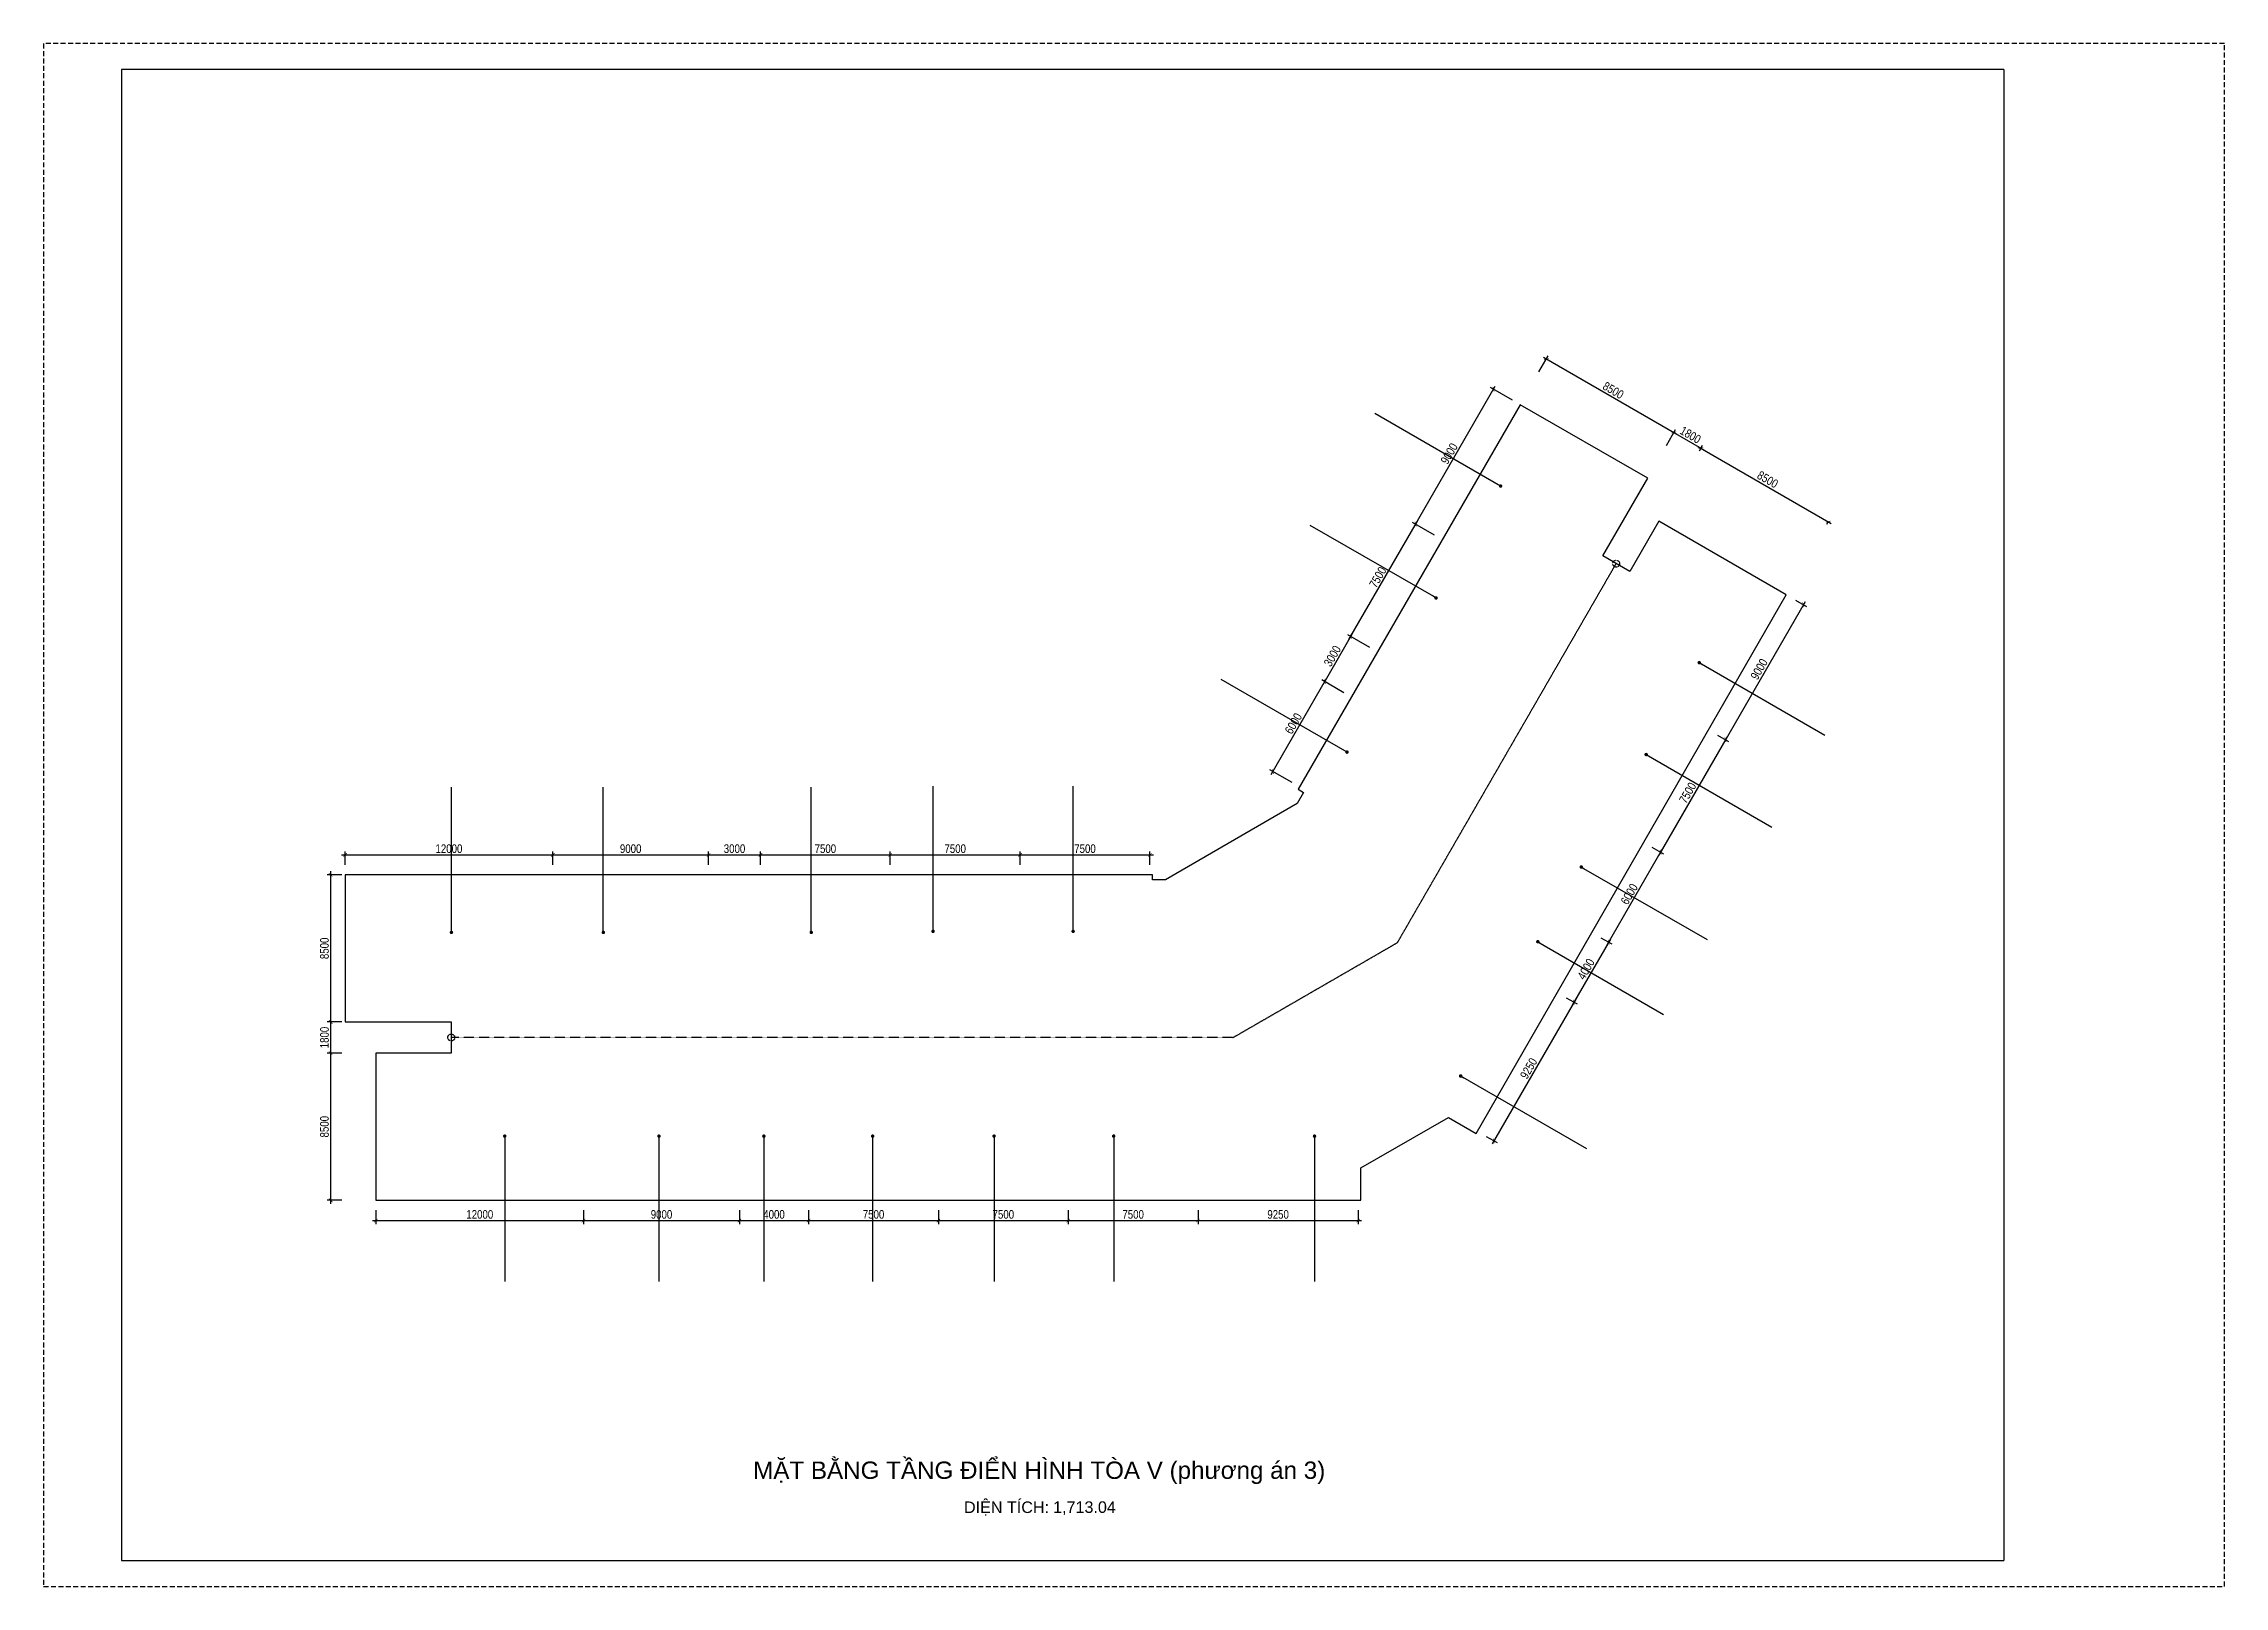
# Model space of a CAD drawing. Header units: millimetres. Extents: x 43 to 126043, y -89269 to -169.
import ezdxf
from ezdxf.enums import TextEntityAlignment as Align

# ---------------------------------------------------------------- set-up
doc = ezdxf.new("R2010")
doc.units = ezdxf.units.MM
doc.linetypes.add('HIDDEN', pattern=[9.525, 6.35, -3.175])
doc.layers.get('0').update_dxf_attribs({"color": 231})
doc.layers.get('DefPoints').update_dxf_attribs({"color": 191})
doc.layers.add('A-DIMS', color=8, linetype='Continuous')
doc.layers.add('MDI-BAO', color=1, linetype='Continuous')
doc.layers.add('A-TEXT', color=255, linetype='Continuous', lineweight=25)
doc.layers.add('MDI-HANHLANG', color=5, linetype='HIDDEN', plot=False)
doc.styles.add('250602-MB CO CAU CĂN HO X1-3A-1$0$style1', font='arial.ttf')
doc.styles.add('VTK_Arial', font='arial.ttf', dxfattribs={"width": 0.8})
doc.dimstyles.new('250602-MB CO CAU CĂN HO X1-3A-1$0$Dim_50', dxfattribs={"dimscale": 50, "dimtxt": 2, "dimasz": 1.5, "dimexe": 1, "dimexo": 0, "dimgap": 1, "dimtad": 1, "dimdec": 0, "dimlfac": -1, "dimzin": 12, "dimdsep": 46, "dimtxsty": '250602-MB CO CAU CĂN HO X1-3A-1$0$style1', "dimblk1": '250602-MB CO CAU CĂN HO X1-3A-1$0$_ARCHTICK', "dimblk2": '250602-MB CO CAU CĂN HO X1-3A-1$0$_ARCHTICK', "dimsah": 1, "dimcen": 1.5, "dimdle": 1.5, "dimclrd": 256, "dimclre": 256, "dimclrt": 2, "dimadec": 1, "dimazin": 3, "dimtm": 1e-09, "dimtfac": 0.416667, "dimtdec": 0, "dimtix": 1, "dimtmove": 2, "dimatfit": 3, "dimfxl": 7, "dimfxlon": 1, "dimtolj": 1, "dimtzin": 0, "dimlwd": -1, "dimlwe": -1, "dimarcsym": 1})
doc.dimstyles.new('A-2.5-DIM200', dxfattribs={"dimscale": 200, "dimtxt": 2.5, "dimasz": 1, "dimexe": 1, "dimexo": 0, "dimgap": 0.5, "dimtad": 1, "dimdec": 0, "dimzin": 12, "dimdsep": 46, "dimtxsty": 'VTK_Arial', "dimblk": 'ARCHTICK', "dimcen": 0, "dimdle": 1, "dimclrd": 256, "dimclre": 256, "dimclrt": 7, "dimadec": 1, "dimazin": 3, "dimtfac": 1, "dimtdec": 0, "dimtmove": 0, "dimatfit": 2, "dimfxl": 20, "dimtolj": 1, "dimtzin": 0, "dimlwd": -1, "dimlwe": -1, "dimarcsym": 0})

# ---------------------------------------------------------------- blocks, each defined once
blk = doc.blocks.new('VTK-A1_BoKhungTen')
at = {"layer": 'DefPoints', "linetype": 'HIDDEN', "ltscale": 0.3}
blk.add_lwpolyline([(0, -594), (840, -594), (840, 0), (0, 0)], close=True, dxfattribs=at)
at = {"layer": 'DefPoints'}
for points in [[(755, -10), (30, -10), (30, -584), (755, -584)], [(755, -10), (755, -584)]]:
    blk.add_lwpolyline(points, dxfattribs=at)
blk = doc.blocks.new('250602-MB CO CAU CĂN HO X1-3A-1$0$_ARCHTICK')
at = {"color": 0, "linetype": 'ByBlock', "const_width": 0.15}
blk.add_lwpolyline([(-0.5, -0.5), (0.5, 0.5)], dxfattribs=at)
blk = doc.blocks.new('_ArchTick')
at = {"color": 0, "linetype": 'ByBlock', "const_width": 0.15}
blk.add_lwpolyline([(-0.5, -0.5), (0.5, 0.5)], dxfattribs=at)
blk = doc.blocks.new('*D315')
at = {"layer": 'A-DIMS', "transparency": 16777216}
for p, q in [((17262, -47022), (29662, -47022)), ((17462, -47605), (17462, -46822)), ((29462, -47605), (29462, -46822))]:
    blk.add_line(p, q, dxfattribs=at)
at = {"layer": 'DefPoints', "color": 0, "transparency": 16777216}
for p in [(17462, -47605), (29462, -47022), (29462, -47605)]:
    blk.add_point(p, dxfattribs=at)
at = {"layer": 'A-DIMS', "transparency": 16777216, "xscale": 200, "yscale": 200, "zscale": 200, "rotation": 180}
blk.add_blockref('_ArchTick', (17462, -47022), dxfattribs=at)
at = {"layer": 'A-DIMS', "transparency": 16777216, "xscale": 200, "yscale": 200, "zscale": 200}
blk.add_blockref('_ArchTick', (29462, -47022), dxfattribs=at)
at = {"layer": 'A-DIMS', "color": 7, "transparency": 16777216, "insert": (23462, -46667), "char_height": 500, "attachment_point": 5, "style": 'VTK_Arial'}
blk.add_mtext('\\A1;12000', dxfattribs=at)
blk = doc.blocks.new('*D316')
at = {"layer": 'A-DIMS', "transparency": 16777216}
for p, q in [((29262, -47022), (38662, -47022)), ((29462, -47605), (29462, -46822)), ((38462, -47605), (38462, -46822))]:
    blk.add_line(p, q, dxfattribs=at)
at = {"layer": 'DefPoints', "color": 0, "transparency": 16777216}
for p in [(29462, -47605), (38462, -47022), (38462, -47605)]:
    blk.add_point(p, dxfattribs=at)
at = {"layer": 'A-DIMS', "transparency": 16777216, "xscale": 200, "yscale": 200, "zscale": 200, "rotation": 180}
blk.add_blockref('_ArchTick', (29462, -47022), dxfattribs=at)
at = {"layer": 'A-DIMS', "transparency": 16777216, "xscale": 200, "yscale": 200, "zscale": 200}
blk.add_blockref('_ArchTick', (38462, -47022), dxfattribs=at)
at = {"layer": 'A-DIMS', "color": 7, "transparency": 16777216, "insert": (33962, -46667), "char_height": 500, "attachment_point": 5, "style": 'VTK_Arial'}
blk.add_mtext('\\A1;9000', dxfattribs=at)
blk = doc.blocks.new('*D317')
at = {"layer": 'A-DIMS', "transparency": 16777216}
for p, q in [((38262, -47022), (41662, -47022)), ((38462, -47605), (38462, -46822)), ((41462, -47605), (41462, -46822))]:
    blk.add_line(p, q, dxfattribs=at)
at = {"layer": 'DefPoints', "color": 0, "transparency": 16777216}
for p in [(38462, -47605), (41462, -47022), (41462, -47605)]:
    blk.add_point(p, dxfattribs=at)
at = {"layer": 'A-DIMS', "transparency": 16777216, "xscale": 200, "yscale": 200, "zscale": 200, "rotation": 180}
blk.add_blockref('_ArchTick', (38462, -47022), dxfattribs=at)
at = {"layer": 'A-DIMS', "transparency": 16777216, "xscale": 200, "yscale": 200, "zscale": 200}
blk.add_blockref('_ArchTick', (41462, -47022), dxfattribs=at)
at = {"layer": 'A-DIMS', "color": 7, "transparency": 16777216, "insert": (39962, -46667), "char_height": 500, "attachment_point": 5, "style": 'VTK_Arial'}
blk.add_mtext('\\A1;3000', dxfattribs=at)
blk = doc.blocks.new('*D318')
at = {"layer": 'A-DIMS', "transparency": 16777216}
for p, q in [((41262, -47022), (49162, -47022)), ((41462, -47605), (41462, -46822)), ((48962, -47605), (48962, -46822))]:
    blk.add_line(p, q, dxfattribs=at)
at = {"layer": 'DefPoints', "color": 0, "transparency": 16777216}
for p in [(41462, -47605), (48962, -47022), (48962, -47605)]:
    blk.add_point(p, dxfattribs=at)
at = {"layer": 'A-DIMS', "transparency": 16777216, "xscale": 200, "yscale": 200, "zscale": 200, "rotation": 180}
blk.add_blockref('_ArchTick', (41462, -47022), dxfattribs=at)
at = {"layer": 'A-DIMS', "transparency": 16777216, "xscale": 200, "yscale": 200, "zscale": 200}
blk.add_blockref('_ArchTick', (48962, -47022), dxfattribs=at)
at = {"layer": 'A-DIMS', "color": 7, "transparency": 16777216, "insert": (45212, -46667), "char_height": 500, "attachment_point": 5, "style": 'VTK_Arial'}
blk.add_mtext('\\A1;7500', dxfattribs=at)
blk = doc.blocks.new('*D319')
at = {"layer": 'A-DIMS', "transparency": 16777216}
for p, q in [((48762, -47022), (56662, -47022)), ((48962, -47605), (48962, -46822)), ((56462, -47605), (56462, -46822))]:
    blk.add_line(p, q, dxfattribs=at)
at = {"layer": 'DefPoints', "color": 0, "transparency": 16777216}
for p in [(48962, -47605), (56462, -47022), (56462, -47605)]:
    blk.add_point(p, dxfattribs=at)
at = {"layer": 'A-DIMS', "transparency": 16777216, "xscale": 200, "yscale": 200, "zscale": 200, "rotation": 180}
blk.add_blockref('_ArchTick', (48962, -47022), dxfattribs=at)
at = {"layer": 'A-DIMS', "transparency": 16777216, "xscale": 200, "yscale": 200, "zscale": 200}
blk.add_blockref('_ArchTick', (56462, -47022), dxfattribs=at)
at = {"layer": 'A-DIMS', "color": 7, "transparency": 16777216, "insert": (52712, -46667), "char_height": 500, "attachment_point": 5, "style": 'VTK_Arial'}
blk.add_mtext('\\A1;7500', dxfattribs=at)
blk = doc.blocks.new('*D320')
at = {"layer": 'A-DIMS', "transparency": 16777216}
for p, q in [((56262, -47022), (64162, -47022)), ((56462, -47605), (56462, -46822)), ((63962, -47605), (63962, -46822))]:
    blk.add_line(p, q, dxfattribs=at)
at = {"layer": 'DefPoints', "color": 0, "transparency": 16777216}
for p in [(56462, -47605), (63962, -47022), (63962, -47605)]:
    blk.add_point(p, dxfattribs=at)
at = {"layer": 'A-DIMS', "transparency": 16777216, "xscale": 200, "yscale": 200, "zscale": 200, "rotation": 180}
blk.add_blockref('_ArchTick', (56462, -47022), dxfattribs=at)
at = {"layer": 'A-DIMS', "transparency": 16777216, "xscale": 200, "yscale": 200, "zscale": 200}
blk.add_blockref('_ArchTick', (63962, -47022), dxfattribs=at)
at = {"layer": 'A-DIMS', "color": 7, "transparency": 16777216, "insert": (60212, -46667), "char_height": 500, "attachment_point": 5, "style": 'VTK_Arial'}
blk.add_mtext('\\A1;7500', dxfattribs=at)
blk = doc.blocks.new('*D321')
at = {"layer": 'A-DIMS', "transparency": 16777216}
for p, q in [((70964, -42383), (74164, -36841)), ((75173, -37654), (73891, -36914)), ((72173, -42850), (70891, -42110))]:
    blk.add_line(p, q, dxfattribs=at)
at = {"layer": 'DefPoints', "color": 0, "transparency": 16777216}
for p in [(74064, -37014), (75173, -37654), (72173, -42850)]:
    blk.add_point(p, dxfattribs=at)
at = {"layer": 'A-DIMS', "transparency": 16777216, "xscale": 200, "yscale": 200, "zscale": 200}
for p, rotation in [((74064, -37014), 60.00000008657295), ((71064, -42210), 240.000000086573)]:
    blk.add_blockref('_ArchTick', p, dxfattribs=dict(at, rotation=rotation))
at = {"layer": 'A-DIMS', "color": 7, "transparency": 16777216, "insert": (72256, -39435), "char_height": 500, "attachment_point": 5, "rotation": 60, "style": 'VTK_Arial'}
blk.add_mtext('\\A1;6000', dxfattribs=at)
blk = doc.blocks.new('*D322')
at = {"layer": 'A-DIMS', "transparency": 16777216}
for p, q in [((73964, -37187), (75664, -34243)), ((76660, -35049), (75391, -34316)), ((75173, -37654), (73891, -36914))]:
    blk.add_line(p, q, dxfattribs=at)
at = {"layer": 'DefPoints', "color": 0, "transparency": 16777216}
for p in [(75564, -34416), (76660, -35049), (75173, -37654)]:
    blk.add_point(p, dxfattribs=at)
at = {"layer": 'A-DIMS', "transparency": 16777216, "xscale": 200, "yscale": 200, "zscale": 200}
for p, rotation in [((75564, -34416), 60.00000008657117), ((74064, -37014), 240.0000000865712)]:
    blk.add_blockref('_ArchTick', p, dxfattribs=dict(at, rotation=rotation))
at = {"layer": 'A-DIMS', "color": 7, "transparency": 16777216, "insert": (74506, -35537), "char_height": 500, "attachment_point": 5, "rotation": 60, "style": 'VTK_Arial'}
blk.add_mtext('\\A1;3000', dxfattribs=at)
blk = doc.blocks.new('*D323')
at = {"layer": 'A-DIMS', "transparency": 16777216}
for p, q in [((75464, -34589), (79414, -27748)), ((80410, -28553), (79141, -27821)), ((76660, -35049), (75391, -34316))]:
    blk.add_line(p, q, dxfattribs=at)
at = {"layer": 'DefPoints', "color": 0, "transparency": 16777216}
for p in [(79314, -27921), (80410, -28553), (76660, -35049)]:
    blk.add_point(p, dxfattribs=at)
at = {"layer": 'A-DIMS', "transparency": 16777216, "xscale": 200, "yscale": 200, "zscale": 200}
for p, rotation in [((79314, -27921), 60.00000008657117), ((75564, -34416), 240.0000000865712)]:
    blk.add_blockref('_ArchTick', p, dxfattribs=dict(at, rotation=rotation))
at = {"layer": 'A-DIMS', "color": 7, "transparency": 16777216, "insert": (77131, -30991), "char_height": 500, "attachment_point": 5, "rotation": 60, "style": 'VTK_Arial'}
blk.add_mtext('\\A1;7500', dxfattribs=at)
blk = doc.blocks.new('*D324')
at = {"layer": 'A-DIMS', "transparency": 16777216}
for p, q in [((79214, -28094), (83914, -19953)), ((84910, -20759), (83641, -20027)), ((80410, -28553), (79141, -27821))]:
    blk.add_line(p, q, dxfattribs=at)
at = {"layer": 'DefPoints', "color": 0, "transparency": 16777216}
for p in [(83814, -20127), (84910, -20759), (80410, -28553)]:
    blk.add_point(p, dxfattribs=at)
at = {"layer": 'A-DIMS', "transparency": 16777216, "xscale": 200, "yscale": 200, "zscale": 200}
for p, rotation in [((83814, -20127), 60.00000008657117), ((79314, -27921), 240.0000000865712)]:
    blk.add_blockref('_ArchTick', p, dxfattribs=dict(at, rotation=rotation))
at = {"layer": 'A-DIMS', "color": 7, "transparency": 16777216, "insert": (81256, -23846), "char_height": 500, "attachment_point": 5, "rotation": 60, "style": 'VTK_Arial'}
blk.add_mtext('\\A1;9000', dxfattribs=at)
blk = doc.blocks.new('*D325')
at = {"layer": 'A-DIMS', "transparency": 16777216}
for p, q in [((101818, -32405), (97119, -40545)), ((101257, -32312), (101892, -32678)), ((96758, -40106), (97392, -40472))]:
    blk.add_line(p, q, dxfattribs=at)
at = {"layer": 'DefPoints', "color": 0, "transparency": 16777216}
for p in [(101257, -32312, 0), (96758, -40106, 0), (97219, -40372)]:
    blk.add_point(p, dxfattribs=at)
at = {"layer": 'A-DIMS', "transparency": 16777216, "xscale": 200, "yscale": 200, "zscale": 200}
for p, rotation in [((101718, -32578), 60.00061702591496), ((97219, -40372), 240.000617025915)]:
    blk.add_blockref('_ArchTick', p, dxfattribs=dict(at, rotation=rotation))
at = {"layer": 'A-DIMS', "color": 7, "transparency": 16777216, "insert": (99161, -36297), "char_height": 500, "attachment_point": 5, "rotation": 60.00062, "style": 'VTK_Arial'}
blk.add_mtext('\\A1;9000', dxfattribs=at)
blk = doc.blocks.new('*D326')
at = {"layer": 'A-DIMS', "transparency": 16777216}
for p, q in [((97319, -40199), (93369, -47040)), ((96758, -40106), (97392, -40472)), ((92960, -46574), (93642, -46967))]:
    blk.add_line(p, q, dxfattribs=at)
at = {"layer": 'DefPoints', "color": 0, "transparency": 16777216}
for p in [(96758, -40106, 0), (92960, -46574, 0), (93469, -46867)]:
    blk.add_point(p, dxfattribs=at)
at = {"layer": 'A-DIMS', "transparency": 16777216, "xscale": 200, "yscale": 200, "zscale": 200}
for p, rotation in [((97219, -40372), 60.00061702591264), ((93469, -46867), 240.0006170259126)]:
    blk.add_blockref('_ArchTick', p, dxfattribs=dict(at, rotation=rotation))
at = {"layer": 'A-DIMS', "color": 7, "transparency": 16777216, "insert": (95036, -43442), "char_height": 500, "attachment_point": 5, "rotation": 60.00062, "style": 'VTK_Arial'}
blk.add_mtext('\\A1;7500', dxfattribs=at)
blk = doc.blocks.new('*D327')
at = {"layer": 'A-DIMS', "transparency": 16777216}
for p, q in [((92960, -46574), (93642, -46967)), ((93569, -46694), (90369, -52237)), ((90022, -51806), (90642, -52163))]:
    blk.add_line(p, q, dxfattribs=at)
at = {"layer": 'DefPoints', "color": 0, "transparency": 16777216}
for p in [(92960, -46574, 0), (90022, -51806, 0), (90469, -52063)]:
    blk.add_point(p, dxfattribs=at)
at = {"layer": 'A-DIMS', "transparency": 16777216, "xscale": 200, "yscale": 200, "zscale": 200}
for p, rotation in [((93469, -46867), 60.00061702591264), ((90469, -52063), 240.0006170259126)]:
    blk.add_blockref('_ArchTick', p, dxfattribs=dict(at, rotation=rotation))
at = {"layer": 'A-DIMS', "color": 7, "transparency": 16777216, "insert": (91661, -49288), "char_height": 500, "attachment_point": 5, "rotation": 60.00062, "style": 'VTK_Arial'}
blk.add_mtext('\\A1;6000', dxfattribs=at)
blk = doc.blocks.new('*D328')
at = {"layer": 'A-DIMS', "transparency": 16777216}
for p, q in [((90569, -51890), (88369, -55701)), ((90022, -51806), (90642, -52163)), ((88022, -55270), (88642, -55628))]:
    blk.add_line(p, q, dxfattribs=at)
at = {"layer": 'DefPoints', "color": 0, "transparency": 16777216}
for p in [(90022, -51806, 0), (88022, -55270, 0), (88469, -55528)]:
    blk.add_point(p, dxfattribs=at)
at = {"layer": 'A-DIMS', "transparency": 16777216, "xscale": 200, "yscale": 200, "zscale": 200}
for p, rotation in [((90469, -52063), 60.00061702591264), ((88469, -55528), 240.0006170259126)]:
    blk.add_blockref('_ArchTick', p, dxfattribs=dict(at, rotation=rotation))
at = {"layer": 'A-DIMS', "color": 7, "transparency": 16777216, "insert": (89161, -53618), "char_height": 500, "attachment_point": 5, "rotation": 60.00062, "style": 'VTK_Arial'}
blk.add_mtext('\\A1;4000', dxfattribs=at)
blk = doc.blocks.new('*D329')
at = {"layer": 'A-DIMS', "transparency": 16777216}
for p, q in [((88569, -55354), (83744, -63711)), ((88022, -55270), (88642, -55628)), ((83397, -63280), (84017, -63638))]:
    blk.add_line(p, q, dxfattribs=at)
at = {"layer": 'DefPoints', "color": 0, "transparency": 16777216}
for p in [(88022, -55270, 0), (83397, -63280, 0), (83844, -63538)]:
    blk.add_point(p, dxfattribs=at)
at = {"layer": 'A-DIMS', "transparency": 16777216, "xscale": 200, "yscale": 200, "zscale": 200}
for p, rotation in [((88469, -55528), 60.00061702591264), ((83844, -63538), 240.0006170259126)]:
    blk.add_blockref('_ArchTick', p, dxfattribs=dict(at, rotation=rotation))
at = {"layer": 'A-DIMS', "color": 7, "transparency": 16777216, "insert": (85849, -59355), "char_height": 500, "attachment_point": 5, "rotation": 60.00062, "style": 'VTK_Arial'}
blk.add_mtext('\\A1;9250', dxfattribs=at)
blk = doc.blocks.new('*D330')
at = {"layer": 'A-DIMS', "transparency": 16777216}
for p, q in [((86442, -19129), (86976, -18204)), ((86703, -18277), (94411, -22727)), ((93803, -23379), (94338, -22454))]:
    blk.add_line(p, q, dxfattribs=at)
at = {"layer": 'DefPoints', "color": 0, "transparency": 16777216}
for p in [(86442, -19129, 0), (94238, -22627), (93803, -23379, 0)]:
    blk.add_point(p, dxfattribs=at)
at = {"layer": 'A-DIMS', "transparency": 16777216, "xscale": 200, "yscale": 200, "zscale": 200}
for p, rotation in [((86876, -18377), 150.0006170253383), ((94238, -22627), 330.0006170253383)]:
    blk.add_blockref('_ArchTick', p, dxfattribs=dict(at, rotation=rotation))
at = {"layer": 'A-DIMS', "color": 7, "transparency": 16777216, "insert": (90735, -20194), "char_height": 500, "attachment_point": 5, "rotation": 330.00062, "style": 'VTK_Arial'}
blk.add_mtext('\\A1;8500', dxfattribs=at)
blk = doc.blocks.new('*D331')
at = {"layer": 'A-DIMS', "transparency": 16777216}
for p, q in [((93803, -23379), (94338, -22454)), ((94064, -22527), (95970, -23627)), ((95797, -23527), (95697, -23700))]:
    blk.add_line(p, q, dxfattribs=at)
at = {"layer": 'DefPoints', "color": 0, "transparency": 16777216}
for p in [(93803, -23379, 0), (95797, -23527, 0), (95797, -23527)]:
    blk.add_point(p, dxfattribs=at)
at = {"layer": 'A-DIMS', "transparency": 16777216, "xscale": 200, "yscale": 200, "zscale": 200}
for p, rotation in [((94238, -22627), 150.0006170253227), ((95797, -23527), 330.0006170253226)]:
    blk.add_blockref('_ArchTick', p, dxfattribs=dict(at, rotation=rotation))
at = {"layer": 'A-DIMS', "color": 7, "transparency": 16777216, "insert": (95195, -22769), "char_height": 500, "attachment_point": 5, "rotation": 330.00062, "style": 'VTK_Arial'}
blk.add_mtext('\\A1;1800', dxfattribs=at)
blk = doc.blocks.new('*D332')
at = {"layer": 'A-DIMS', "transparency": 16777216}
for p, q in [((95623, -23427), (103331, -27877)), ((95797, -23527), (95897, -23354)), ((103158, -27777), (103058, -27950))]:
    blk.add_line(p, q, dxfattribs=at)
at = {"layer": 'DefPoints', "color": 0, "transparency": 16777216}
for p in [(95797, -23527, 0), (103158, -27777, 0), (103158, -27777)]:
    blk.add_point(p, dxfattribs=at)
at = {"layer": 'A-DIMS', "transparency": 16777216, "xscale": 200, "yscale": 200, "zscale": 200}
for p, rotation in [((95797, -23527), 150.0006170253227), ((103158, -27777), 330.0006170253226)]:
    blk.add_blockref('_ArchTick', p, dxfattribs=dict(at, rotation=rotation))
at = {"layer": 'A-DIMS', "color": 7, "transparency": 16777216, "insert": (99655, -25344), "char_height": 500, "attachment_point": 5, "rotation": 330.00062, "style": 'VTK_Arial'}
blk.add_mtext('\\A1;8500', dxfattribs=at)
blk = doc.blocks.new('*D333')
at = {"layer": 'A-DIMS', "transparency": 16777216}
for p, q in [((19244, -67538), (19244, -68343)), ((31244, -67538), (31244, -68343)), ((19044, -68143), (31444, -68143))]:
    blk.add_line(p, q, dxfattribs=at)
at = {"layer": 'DefPoints', "color": 0, "transparency": 16777216}
for p in [(19244, -67538), (31244, -67538), (31244, -68143)]:
    blk.add_point(p, dxfattribs=at)
at = {"layer": 'A-DIMS', "transparency": 16777216, "xscale": 200, "yscale": 200, "zscale": 200, "rotation": 180}
blk.add_blockref('_ArchTick', (19244, -68143), dxfattribs=at)
at = {"layer": 'A-DIMS', "transparency": 16777216, "xscale": 200, "yscale": 200, "zscale": 200}
blk.add_blockref('_ArchTick', (31244, -68143), dxfattribs=at)
at = {"layer": 'A-DIMS', "color": 7, "transparency": 16777216, "insert": (25244, -67788), "char_height": 500, "attachment_point": 5, "style": 'VTK_Arial'}
blk.add_mtext('\\A1;12000', dxfattribs=at)
blk = doc.blocks.new('*D334')
at = {"layer": 'A-DIMS', "transparency": 16777216}
for p, q in [((31244, -67538), (31244, -68343)), ((40244, -67538), (40244, -68343)), ((31044, -68143), (40444, -68143))]:
    blk.add_line(p, q, dxfattribs=at)
at = {"layer": 'DefPoints', "color": 0, "transparency": 16777216}
for p in [(31244, -67538), (40244, -67538), (40244, -68143)]:
    blk.add_point(p, dxfattribs=at)
at = {"layer": 'A-DIMS', "transparency": 16777216, "xscale": 200, "yscale": 200, "zscale": 200, "rotation": 180}
blk.add_blockref('_ArchTick', (31244, -68143), dxfattribs=at)
at = {"layer": 'A-DIMS', "transparency": 16777216, "xscale": 200, "yscale": 200, "zscale": 200}
blk.add_blockref('_ArchTick', (40244, -68143), dxfattribs=at)
at = {"layer": 'A-DIMS', "color": 7, "transparency": 16777216, "insert": (35744, -67788), "char_height": 500, "attachment_point": 5, "style": 'VTK_Arial'}
blk.add_mtext('\\A1;9000', dxfattribs=at)
blk = doc.blocks.new('*D335')
at = {"layer": 'A-DIMS', "transparency": 16777216}
for p, q in [((40244, -67538), (40244, -68343)), ((44244, -67538), (44244, -68343)), ((40044, -68143), (44444, -68143))]:
    blk.add_line(p, q, dxfattribs=at)
at = {"layer": 'DefPoints', "color": 0, "transparency": 16777216}
for p in [(40244, -67538), (44244, -67538), (44244, -68143)]:
    blk.add_point(p, dxfattribs=at)
at = {"layer": 'A-DIMS', "transparency": 16777216, "xscale": 200, "yscale": 200, "zscale": 200, "rotation": 180}
blk.add_blockref('_ArchTick', (40244, -68143), dxfattribs=at)
at = {"layer": 'A-DIMS', "transparency": 16777216, "xscale": 200, "yscale": 200, "zscale": 200}
blk.add_blockref('_ArchTick', (44244, -68143), dxfattribs=at)
at = {"layer": 'A-DIMS', "color": 7, "transparency": 16777216, "insert": (42244, -67788), "char_height": 500, "attachment_point": 5, "style": 'VTK_Arial'}
blk.add_mtext('\\A1;4000', dxfattribs=at)
blk = doc.blocks.new('*D336')
at = {"layer": 'A-DIMS', "transparency": 16777216}
for p, q in [((44244, -67538), (44244, -68343)), ((51744, -67538), (51744, -68343)), ((44044, -68143), (51944, -68143))]:
    blk.add_line(p, q, dxfattribs=at)
at = {"layer": 'DefPoints', "color": 0, "transparency": 16777216}
for p in [(44244, -67538), (51744, -67538), (51744, -68143)]:
    blk.add_point(p, dxfattribs=at)
at = {"layer": 'A-DIMS', "transparency": 16777216, "xscale": 200, "yscale": 200, "zscale": 200, "rotation": 180}
blk.add_blockref('_ArchTick', (44244, -68143), dxfattribs=at)
at = {"layer": 'A-DIMS', "transparency": 16777216, "xscale": 200, "yscale": 200, "zscale": 200}
blk.add_blockref('_ArchTick', (51744, -68143), dxfattribs=at)
at = {"layer": 'A-DIMS', "color": 7, "transparency": 16777216, "insert": (47994, -67788), "char_height": 500, "attachment_point": 5, "style": 'VTK_Arial'}
blk.add_mtext('\\A1;7500', dxfattribs=at)
blk = doc.blocks.new('*D337')
at = {"layer": 'A-DIMS', "transparency": 16777216}
for p, q in [((51744, -67538), (51744, -68343)), ((59244, -67538), (59244, -68343)), ((51544, -68143), (59444, -68143))]:
    blk.add_line(p, q, dxfattribs=at)
at = {"layer": 'DefPoints', "color": 0, "transparency": 16777216}
for p in [(51744, -67538), (59244, -67538), (59244, -68143)]:
    blk.add_point(p, dxfattribs=at)
at = {"layer": 'A-DIMS', "transparency": 16777216, "xscale": 200, "yscale": 200, "zscale": 200, "rotation": 180}
blk.add_blockref('_ArchTick', (51744, -68143), dxfattribs=at)
at = {"layer": 'A-DIMS', "transparency": 16777216, "xscale": 200, "yscale": 200, "zscale": 200}
blk.add_blockref('_ArchTick', (59244, -68143), dxfattribs=at)
at = {"layer": 'A-DIMS', "color": 7, "transparency": 16777216, "insert": (55494, -67788), "char_height": 500, "attachment_point": 5, "style": 'VTK_Arial'}
blk.add_mtext('\\A1;7500', dxfattribs=at)
blk = doc.blocks.new('*D338')
at = {"layer": 'A-DIMS', "transparency": 16777216}
for p, q in [((59244, -67538), (59244, -68343)), ((66744, -67538), (66744, -68343)), ((59044, -68143), (66944, -68143))]:
    blk.add_line(p, q, dxfattribs=at)
at = {"layer": 'DefPoints', "color": 0, "transparency": 16777216}
for p in [(59244, -67538), (66744, -67538, 0), (66744, -68143)]:
    blk.add_point(p, dxfattribs=at)
at = {"layer": 'A-DIMS', "transparency": 16777216, "xscale": 200, "yscale": 200, "zscale": 200, "rotation": 180}
blk.add_blockref('_ArchTick', (59244, -68143), dxfattribs=at)
at = {"layer": 'A-DIMS', "transparency": 16777216, "xscale": 200, "yscale": 200, "zscale": 200}
blk.add_blockref('_ArchTick', (66744, -68143), dxfattribs=at)
at = {"layer": 'A-DIMS', "color": 7, "transparency": 16777216, "insert": (62994, -67788), "char_height": 500, "attachment_point": 5, "style": 'VTK_Arial'}
blk.add_mtext('\\A1;7500', dxfattribs=at)
blk = doc.blocks.new('*D339')
at = {"layer": 'A-DIMS', "transparency": 16777216}
for p, q in [((66744, -67538), (66744, -68343)), ((75994, -67538), (75994, -68343)), ((66544, -68143), (76194, -68143))]:
    blk.add_line(p, q, dxfattribs=at)
at = {"layer": 'DefPoints', "color": 0, "transparency": 16777216}
for p in [(66744, -67538, 0), (75994, -67538, 0), (75994, -68143)]:
    blk.add_point(p, dxfattribs=at)
at = {"layer": 'A-DIMS', "transparency": 16777216, "xscale": 200, "yscale": 200, "zscale": 200, "rotation": 180}
blk.add_blockref('_ArchTick', (66744, -68143), dxfattribs=at)
at = {"layer": 'A-DIMS', "transparency": 16777216, "xscale": 200, "yscale": 200, "zscale": 200}
blk.add_blockref('_ArchTick', (75994, -68143), dxfattribs=at)
at = {"layer": 'A-DIMS', "color": 7, "transparency": 16777216, "insert": (71369, -67788), "char_height": 500, "attachment_point": 5, "style": 'VTK_Arial'}
blk.add_mtext('\\A1;9250', dxfattribs=at)
blk = doc.blocks.new('*D340')
at = {"layer": 'A-DIMS', "transparency": 16777216}
for p, q in [((17265, -48171), (16427, -48171)), ((16627, -47971), (16627, -56871)), ((17265, -56671), (16427, -56671))]:
    blk.add_line(p, q, dxfattribs=at)
at = {"layer": 'DefPoints', "color": 0, "transparency": 16777216}
for p in [(17265, -48171), (16627, -56671), (17265, -56671)]:
    blk.add_point(p, dxfattribs=at)
at = {"layer": 'A-DIMS', "transparency": 16777216, "xscale": 200, "yscale": 200, "zscale": 200}
for p, rotation in [((16627, -48171), 90), ((16627, -56671), 270)]:
    blk.add_blockref('_ArchTick', p, dxfattribs=dict(at, rotation=rotation))
at = {"layer": 'A-DIMS', "color": 7, "transparency": 16777216, "insert": (16272, -52421), "char_height": 500, "attachment_point": 5, "rotation": 90, "style": 'VTK_Arial'}
blk.add_mtext('\\A1;8500', dxfattribs=at)
blk = doc.blocks.new('*D341')
at = {"layer": 'A-DIMS', "transparency": 16777216}
for p, q in [((17265, -56671), (16427, -56671)), ((16627, -56471), (16627, -58671)), ((17265, -58471), (16427, -58471))]:
    blk.add_line(p, q, dxfattribs=at)
at = {"layer": 'DefPoints', "color": 0, "transparency": 16777216}
for p in [(17265, -56671), (16627, -58471), (17265, -58471)]:
    blk.add_point(p, dxfattribs=at)
at = {"layer": 'A-DIMS', "transparency": 16777216, "xscale": 200, "yscale": 200, "zscale": 200}
for p, rotation in [((16627, -56671), 90), ((16627, -58471), 270)]:
    blk.add_blockref('_ArchTick', p, dxfattribs=dict(at, rotation=rotation))
at = {"layer": 'A-DIMS', "color": 7, "transparency": 16777216, "insert": (16272, -57571), "char_height": 500, "attachment_point": 5, "rotation": 90, "style": 'VTK_Arial'}
blk.add_mtext('\\A1;1800', dxfattribs=at)
blk = doc.blocks.new('*D342')
at = {"layer": 'A-DIMS', "transparency": 16777216}
for p, q in [((17265, -58471), (16427, -58471)), ((16627, -58271), (16627, -67171)), ((17265, -66971), (16427, -66971))]:
    blk.add_line(p, q, dxfattribs=at)
at = {"layer": 'DefPoints', "color": 0, "transparency": 16777216}
for p in [(17265, -58471), (16627, -66971), (17265, -66971)]:
    blk.add_point(p, dxfattribs=at)
at = {"layer": 'A-DIMS', "transparency": 16777216, "xscale": 200, "yscale": 200, "zscale": 200}
for p, rotation in [((16627, -58471), 90), ((16627, -66971), 270)]:
    blk.add_blockref('_ArchTick', p, dxfattribs=dict(at, rotation=rotation))
at = {"layer": 'A-DIMS', "color": 7, "transparency": 16777216, "insert": (16272, -62721), "char_height": 500, "attachment_point": 5, "rotation": 90, "style": 'VTK_Arial'}
blk.add_mtext('\\A1;8500', dxfattribs=at)

msp = doc.modelspace()

# ---------------------------------------------------------------- linework, layer by layer
at = {"layer": 'MDI-BAO'}
msp.add_lwpolyline([(100719.1, -32000.8), (93357.9, -27750.9), (91683.3, -30651.3), (90133.1, -29756.3), (92723.1, -25270.3), (85361.9, -21020.3), (72536.9, -43233.9), (72845.9, -43412.3), (72474.9, -44054.7), (64853.9, -48454.7), (64112, -48454.7), (64112, -48171.4), (17462, -48171.4), (17462, -56671.3), (23597, -56671.4), (23597, -58471), (19244.4, -58471), (19244.4, -66971.4), (76144.3, -66970.8), (76144.3, -65095.1), (81207.9, -62189.7), (82816.7, -63118.6)], close=True, dxfattribs=at)
at = {"layer": 'MDI-HANHLANG'}
for p, q in [((78271.7, -52081.4, 0), (90903.9, -30201.3, 0)), ((68763.1, -57571.2, 0), (78271.7, -52081.4, 0)), ((68763.1, -57571.2), (23597, -57571.2))]:
    msp.add_line(p, q, dxfattribs=at)
for centre in [(90903.9, -30201.3, 0), (23597, -57571.2)]:
    msp.add_circle(centre, 200, dxfattribs=at)

# ---------------------------------------------------------------- block references
at = {"layer": 'DefPoints', "xscale": 150, "yscale": 150, "zscale": 150}
msp.add_blockref('VTK-A1_BoKhungTen', (43.4, -168.9), dxfattribs=at)

# ---------------------------------------------------------------- texts
at = {"layer": 'A-TEXT', "style": 'VTK_Arial'}
msp.add_text('MẶT BẰNG TẦNG ĐIỂN HÌNH TÒA V (phương án 3)', height=1000, dxfattribs=at).set_placement((57567, -83060.2), align=Align.CENTER)
for s, p in [('DIỆN TÍCH:', (53220.6, -85033.3)), ('1,713.04', (58369.7, -85025.4))]:
    msp.add_text(s, height=666.67, dxfattribs=at).set_placement(p)

# ---------------------------------------------------------------- dimensions: what is measured, and where the dimension line sits
at = {"layer": 'A-DIMS'}
for p1, p2, distance, picture, middle in [((86442, -19129.4, 0), (93803.2, -23379.4, 0), 869, '*D330', (90734.7, -20194.1)), ((101257.5, -32311.6, 0), (96757.5, -40105.9, 0), 532.3, '*D325', (99160.8, -36297.2)), ((72172.6, -42850.4), (75172.6, -37654.2), 1280.1, '*D321', (72256.3, -39434.6)), ((17462, -47604.8), (29462, -47604.8), 582.5, '*D315', (23462, -46667)), ((17265.2, -48171.4), (17265.2, -56671.4), -638.1, '*D340', (16271.8, -52421.4)), ((19244.4, -67537.9), (31244.4, -67537.9), -605.1, '*D333', (25244.4, -67787.7))]:
    dim = msp.add_aligned_dim(p1=p1, p2=p2, distance=distance, dimstyle='A-2.5-DIM200', override={"dimpost": '\\X'}, dxfattribs=at)
    dim.commit()
    dim.dimension.update_dxf_attribs({"geometry": picture, "text_midpoint": middle})
for base, p1, p2, angle, picture, middle in [((83814, -20126.6), (80409.6, -28553.4), (84909.6, -20759.2), 240, '*D324', (81256.3, -23846.1)), ((95796.6, -23526.8), (93803.2, -23379.4, 0), (95796.6, -23526.8, 0), 150.000617, '*D331', (95194.8, -22769.1)), ((103157.8, -27776.7), (95796.6, -23526.8, 0), (103157.8, -27776.7, 0), 150.000617, '*D332', (99654.8, -25344.1)), ((79314, -27920.9), (76659.6, -35048.6), (80409.6, -28553.4), 240, '*D323', (77131.3, -30990.8)), ((75564, -34416.1), (75172.6, -37654.2), (76659.6, -35048.6), 240, '*D322', (74506.1, -35537.4)), ((93468.6, -46867.2), (96757.5, -40105.9, 0), (92959.9, -46573.6, 0), 60.000617, '*D326', (95035.9, -43442)), ((38462, -47022.3), (29462, -47604.8), (38462, -47604.8), 180, '*D316', (33962, -46667)), ((41462, -47022.3), (38462, -47604.8), (41462, -47604.8), 180, '*D317', (39962, -46666.8)), ((48962, -47022.3), (41462, -47604.8), (48962, -47604.8), 180, '*D318', (45212, -46667)), ((56462, -47022.3), (48962, -47604.8), (56462, -47604.8), 180, '*D319', (52712, -46667)), ((63962, -47022.3), (56462, -47604.8), (63962, -47604.8), 180, '*D320', (60212, -46667)), ((90468.7, -52063.4), (92959.9, -46573.6, 0), (90022, -51805.5, 0), 60.000617, '*D327', (91660.9, -49287.7)), ((88468.7, -55527.5), (90022, -51805.5, 0), (88022, -55269.7, 0), 60.000617, '*D328', (89161, -53617.8)), ((83843.8, -63538.3), (88022, -55269.7, 0), (83397.2, -63280.4, 0), 60.000617, '*D329', (85848.6, -59355.3)), ((16627.1, -58471.4), (17265.2, -56671.4), (17265.2, -58471.4), 90, '*D341', (16271.8, -57571.4)), ((16627.1, -66971.4), (17265.2, -58471.4), (17265.2, -66971.4), 90, '*D342', (16271.8, -62721.4)), ((40244.4, -68143), (31244.4, -67537.9), (40244.4, -67537.9), 180, '*D334', (35744.4, -67787.7)), ((44244.4, -68143), (40244.4, -67537.9), (44244.4, -67537.9), 180, '*D335', (42244.4, -67787.7)), ((51744.4, -68143), (44244.4, -67537.9), (51744.4, -67537.9), 180, '*D336', (47994.4, -67787.7)), ((59244.4, -68143), (51744.4, -67537.9), (59244.4, -67537.9), 180, '*D337', (55494.4, -67787.7)), ((66744.4, -68143), (59244.4, -67537.9), (66744.4, -67537.9, 0), 180, '*D338', (62994.4, -67787.7)), ((75994.3, -68143), (66744.4, -67537.9, 0), (75994.3, -67537.9, 0), 180, '*D339', (71369.4, -67787.7))]:
    dim = msp.add_linear_dim(base=base, p1=p1, p2=p2, angle=angle, dimstyle='A-2.5-DIM200', override={"dimpost": '\\X', "dimtmove": 1}, dxfattribs=at)
    dim.commit()
    dim.dimension.update_dxf_attribs({"geometry": picture, "text_midpoint": middle})

# ---------------------------------------------------------------- leaders
for points in [[(84225.5, -25721.7, 0), (76960, -21527, 0)], [(80493.5, -32185.8, 0), (73227.9, -27991.1, 0)], [(95700.4, -35918.8, 0), (102966, -40113.5, 0)], [(75353.7, -41088.1, 0), (68088.1, -36893.4, 0)], [(92635, -41227.9, 0), (99900.6, -45422.6, 0)], [(23607, -51500.6, 0), (23606.9, -43111, 0)], [(32382.4, -51500.7, 0), (32382.3, -43111.1, 0)], [(44395.6, -51500.8, 0), (44395.5, -43111.3, 0)], [(51432.8, -51439.2, 0), (51432.7, -43049.6, 0)], [(59526.8, -51439.2, 0), (59526.7, -43049.6, 0)], [(88885, -47723.1, 0), (96150.6, -51917.8, 0)], [(86375.8, -52038.9, 0), (93641.4, -56233.6, 0)], [(81917, -59792.2, 0), (89182.5, -63986.9, 0)], [(26687, -63266.3, 0), (26687.1, -71655.8, 0)], [(35596.3, -63266.3, 0), (35596.4, -71655.8, 0)], [(41659.3, -63266.3, 0), (41659.3, -71655.8, 0)], [(47942.5, -63266.3, 0), (47942.6, -71655.8, 0)], [(54959.9, -63266.3, 0), (54960, -71655.8, 0)], [(61870.7, -63266.3, 0), (61870.7, -71655.8, 0)], [(73475, -63266.4, 0), (73475.1, -71655.9, 0)]]:
    msp.add_leader(points, dimstyle='250602-MB CO CAU CĂN HO X1-3A-1$0$Dim_50', override={"dimasz": 4, "dimtad": 0, "dimldrblk": 'Dot', "dimtfill": 1}, dxfattribs=at)

doc.saveas('drawing.dxf')
